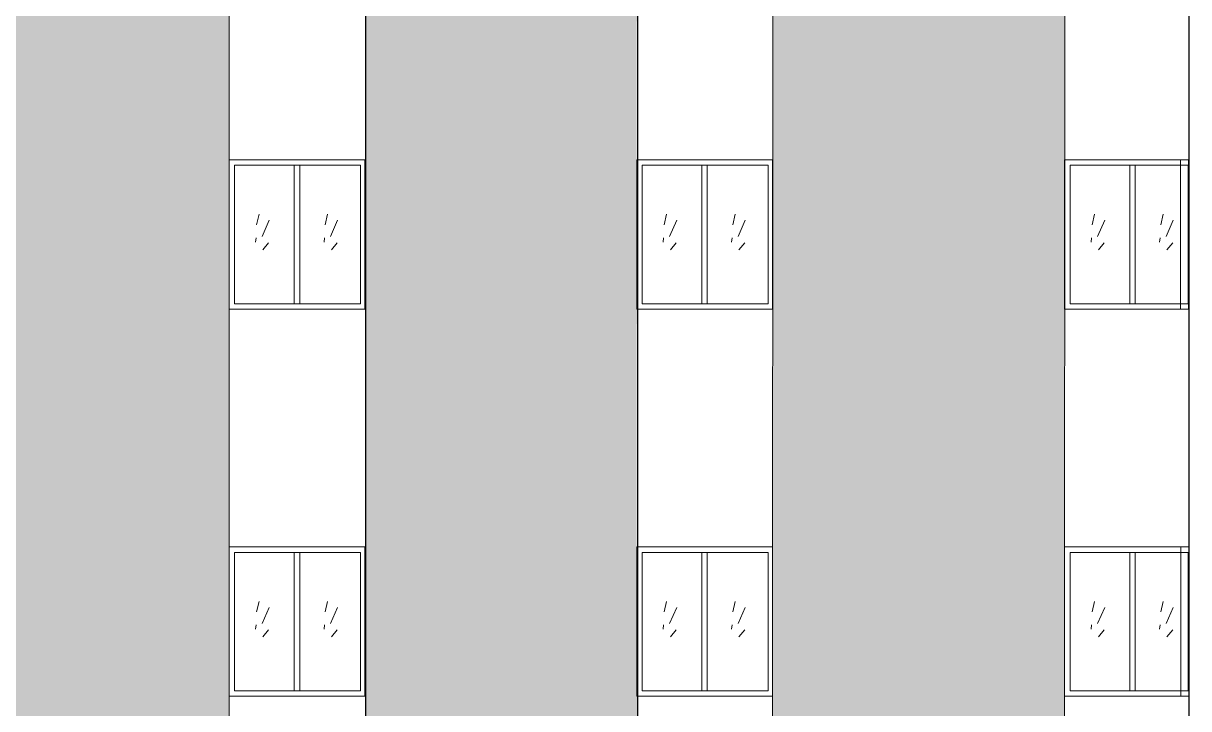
# Model space of a CAD drawing. Header units: millimetres. Extents: x 42 to 552, y 43 to 535.
# Drawn here: x 309.42 to 318, y 508.3 to 513.34 of the extents above; entities that cross this region are included whole.
import ezdxf

# ---------------------------------------------------------------- set-up
doc = ezdxf.new("R2010")
doc.units = ezdxf.units.MM
doc.header["$LTSCALE"] = 0.75
doc.header["$MEASUREMENT"] = 0
for name, color, linetype, lineweight in [('Guias', 6, 'Continuous', 0), ('Linhas', 7, 'Continuous', 15), ('Linhas finas', 7, 'Continuous', 0), ('Linhas medias', 7, 'Continuous', 30)]:
    doc.layers.add(name, color=color, linetype=linetype, lineweight=lineweight)

msp = doc.modelspace()

# ---------------------------------------------------------------- hatches: boundary and pattern name
at = {"layer": 'Guias', "true_color": 0xa8a8a8}
h = msp.add_hatch(color=253, dxfattribs=at)
h.dxf.hatch_style = 1
h.paths.add_polyline_path([(291.8526, 518.4878), (289.8534, 518.4878), (289.8534, 507.2378), (291.8534, 507.2378)])
h.paths.add_polyline_path([(313.9361, 515.038), (313.9396, 516.638), (313.9361, 516.638), (313.9361, 517.738), (313.9431, 518.4849), (311.9431, 518.4854), (311.943, 507.2497), (312.1372, 507.238), (313.943, 507.238), (313.943, 508.538), (313.9361, 508.538), (313.9361, 509.638), (313.9374, 511.238), (313.9361, 511.238), (313.9361, 512.338), (313.938, 513.938), (313.9361, 513.938)])
at = {"layer": 'Guias', "true_color": 0xe6e6e6}
h = msp.add_hatch(color=254, dxfattribs=at)
h.dxf.hatch_style = 1
h.paths.add_polyline_path([(310.9361, 515.038), (310.9377, 516.638), (310.9361, 516.638), (310.9361, 517.738), (310.9393, 518.4857), (309.2547, 518.4862), (309.2515, 507.2379), (310.9361, 507.2379), (310.9364, 508.538), (310.9361, 508.538), (310.9361, 509.638), (310.9367, 511.238), (310.9361, 511.238), (310.9361, 512.338), (310.937, 513.938), (310.9361, 513.938)])
h.paths.add_polyline_path([(314.9361, 507.238), (317.0862, 507.2381), (317.0862, 508.538), (317.0861, 508.538), (317.0861, 509.638), (317.0862, 511.238), (317.0861, 511.238), (317.0861, 512.338), (317.0862, 513.938), (317.0861, 513.938), (317.0861, 515.038), (317.0863, 516.638), (317.0861, 516.638), (317.0861, 517.738), (317.0866, 518.4839), (314.9393, 518.4846)])

# ---------------------------------------------------------------- linework, layer by layer
at = {"layer": 'Linhas'}
for p, q in [((311.9361, 512.338), (310.9361, 512.338)), ((310.9361, 512.338), (310.9361, 511.238)), ((311.9361, 511.238), (311.9361, 512.338)), ((311.9361, 512.338), (311.9361, 511.238)), ((314.9361, 512.338), (313.9361, 512.338)), ((313.9361, 512.338), (313.9361, 511.238)), ((314.9361, 511.238), (314.9361, 512.338)), ((314.9361, 512.338), (314.9361, 511.238)), ((317.9965, 512.338), (317.0861, 512.338)), ((317.0861, 512.338), (317.0861, 511.238)), ((317.939, 512.338), (317.939, 511.238)), ((317.9965, 511.238), (317.9965, 512.338)), ((311.9037, 512.298), (310.9761, 512.298)), ((310.9761, 512.298), (310.9761, 511.278)), ((311.4161, 511.278), (311.4161, 512.298)), ((311.4561, 511.278), (311.4561, 512.298)), ((311.9037, 511.278), (311.9037, 512.298)), ((314.9037, 512.298), (313.9761, 512.298)), ((313.9761, 512.298), (313.9761, 511.278)), ((314.4161, 511.278), (314.4161, 512.298)), ((314.4561, 511.278), (314.4561, 512.298)), ((314.9037, 511.278), (314.9037, 512.298)), ((317.9963, 512.298), (317.1261, 512.298)), ((317.1261, 512.298), (317.1261, 511.278)), ((317.5661, 511.278), (317.5661, 512.298)), ((317.6061, 511.278), (317.6061, 512.298)), ((317.9963, 511.278), (317.9963, 512.298)), ((310.9361, 511.238), (311.9361, 511.238)), ((310.9761, 511.278), (311.9037, 511.278)), ((313.9361, 511.238), (314.9361, 511.238)), ((313.9761, 511.278), (314.9037, 511.278)), ((317.0861, 511.238), (317.9965, 511.238)), ((317.1261, 511.278), (317.9963, 511.278)), ((311.9361, 509.488), (310.9361, 509.488)), ((310.9361, 509.488), (310.9361, 508.388)), ((311.9037, 509.448), (310.9761, 509.448)), ((310.9761, 509.448), (310.9761, 508.428)), ((311.4161, 508.428), (311.4161, 509.448)), ((311.4561, 508.428), (311.4561, 509.448)), ((311.9037, 508.428), (311.9037, 509.448)), ((311.9361, 508.388), (311.9361, 509.488)), ((311.9361, 509.488), (311.9361, 508.388)), ((314.9361, 509.488), (313.9361, 509.488)), ((313.9361, 509.488), (313.9361, 508.388)), ((314.9037, 509.448), (313.9761, 509.448)), ((313.9761, 509.448), (313.9761, 508.428)), ((314.4161, 508.428), (314.4161, 509.448)), ((314.4561, 508.428), (314.4561, 509.448)), ((314.9037, 508.428), (314.9037, 509.448)), ((314.9361, 508.388), (314.9361, 509.488)), ((314.9361, 509.488), (314.9361, 508.388)), ((317.9991, 509.488), (317.0861, 509.488)), ((317.0861, 509.488), (317.0861, 508.388)), ((317.9963, 509.448), (317.1261, 509.448)), ((317.1261, 509.448), (317.1261, 508.428)), ((317.5661, 508.428), (317.5661, 509.448)), ((317.6061, 508.428), (317.6061, 509.448)), ((317.9417, 509.488), (317.9417, 508.388)), ((317.9963, 508.428), (317.9963, 509.448)), ((317.9991, 508.388), (317.9991, 509.488)), ((310.9761, 508.428), (311.9037, 508.428)), ((313.9761, 508.428), (314.9037, 508.428)), ((317.1261, 508.428), (317.9963, 508.428)), ((310.9361, 508.388), (311.9361, 508.388)), ((313.9361, 508.388), (314.9361, 508.388)), ((317.0861, 508.388), (317.9991, 508.388))]:
    msp.add_line(p, q, dxfattribs=at)
at = {"layer": 'Linhas finas'}
for p, q in [((310.9392, 518.4846), (310.9361, 507.2381)), ((314.9392, 518.4846), (314.9361, 507.2381)), ((317.0862, 507.2381), (317.0865, 518.4839)), ((311.1568, 511.9373), (311.1387, 511.8592)), ((311.6611, 511.9373), (311.6431, 511.8592)), ((314.1568, 511.9373), (314.1387, 511.8592)), ((314.6611, 511.9373), (314.6431, 511.8592)), ((317.3068, 511.9373), (317.2887, 511.8592)), ((317.8111, 511.9373), (317.7931, 511.8592)), ((311.2308, 511.8932), (311.1788, 511.7732)), ((311.7352, 511.8932), (311.6831, 511.7732)), ((314.2308, 511.8932), (314.1788, 511.7732)), ((314.7352, 511.8932), (314.6831, 511.7732)), ((317.3808, 511.8932), (317.3288, 511.7732)), ((317.8852, 511.8932), (317.8331, 511.7732)), ((311.1347, 511.7632), (311.1307, 511.7332)), ((311.6391, 511.7632), (311.6351, 511.7332)), ((314.1347, 511.7632), (314.1307, 511.7332)), ((314.6391, 511.7632), (314.6351, 511.7332)), ((317.2847, 511.7632), (317.2807, 511.7332)), ((317.7891, 511.7632), (317.7851, 511.7332)), ((311.2268, 511.7272), (311.1848, 511.6752)), ((311.7312, 511.7272), (311.6891, 511.6752)), ((314.2268, 511.7272), (314.1848, 511.6752)), ((314.7312, 511.7272), (314.6891, 511.6752)), ((317.3768, 511.7272), (317.3348, 511.6752)), ((317.8812, 511.7272), (317.8391, 511.6752)), ((311.1568, 509.0873), (311.1387, 509.0092)), ((311.6611, 509.0873), (311.6431, 509.0092)), ((314.1568, 509.0873), (314.1387, 509.0092)), ((314.6611, 509.0873), (314.6431, 509.0092)), ((317.3068, 509.0873), (317.2887, 509.0092)), ((317.8111, 509.0873), (317.7931, 509.0092)), ((311.2308, 509.0432), (311.1788, 508.9232)), ((311.7352, 509.0432), (311.6831, 508.9232)), ((314.2308, 509.0432), (314.1788, 508.9232)), ((314.7352, 509.0432), (314.6831, 508.9232)), ((317.3808, 509.0432), (317.3288, 508.9232)), ((317.8852, 509.0432), (317.8331, 508.9232)), ((311.1347, 508.9132), (311.1307, 508.8832)), ((311.6391, 508.9132), (311.6351, 508.8832)), ((314.1347, 508.9132), (314.1307, 508.8832)), ((314.6391, 508.9132), (314.6351, 508.8832)), ((317.2847, 508.9132), (317.2807, 508.8832)), ((317.7891, 508.9132), (317.7851, 508.8832)), ((311.2268, 508.8772), (311.1848, 508.8252)), ((311.7312, 508.8772), (311.6891, 508.8252)), ((314.2268, 508.8772), (314.1848, 508.8252)), ((314.7312, 508.8772), (314.6891, 508.8252)), ((317.3768, 508.8772), (317.3348, 508.8252)), ((317.8812, 508.8772), (317.8391, 508.8252))]:
    msp.add_line(p, q, dxfattribs=at)
at = {"layer": 'Linhas medias'}
for p, q in [((317.9991, 522.288), (317.9991, 507.2381)), ((311.943, 507.2497), (311.943, 518.488)), ((313.943, 518.488), (313.943, 507.2497))]:
    msp.add_line(p, q, dxfattribs=at)

doc.saveas('drawing.dxf')
